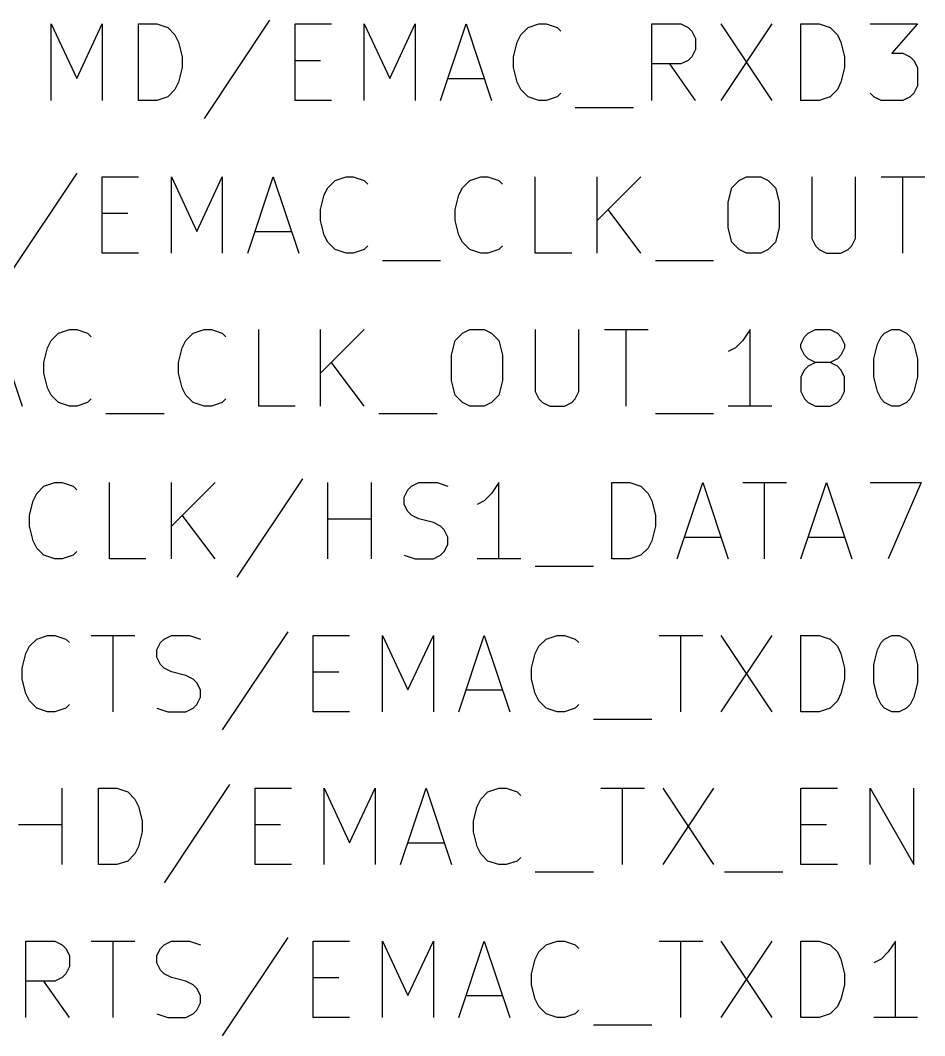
# Model space of a CAD drawing. Extents: x 0.4 to 16.1, y -11.3 to -0.4.
# Drawn here: x 7.114 to 7.705, y -9.435 to -8.77 of the extents above; entities that cross this region are included whole.
import ezdxf

# ---------------------------------------------------------------- set-up
doc = ezdxf.new("R2010")
doc.units = 0
doc.header["$MEASUREMENT"] = 0
doc.layers.add('CYAN2', color=4, linetype='CONTINUOUS')

msp = doc.modelspace()

# ---------------------------------------------------------------- linework, layer by layer
at = {"layer": 'CYAN2', "linetype": 'CONTINUOUS'}
for p, q in [((7.13381, -8.82262), (7.13381, -8.77262)), ((7.13381, -8.77262), (7.15047, -8.80833)), ((7.15047, -8.80833), (7.16714, -8.77262)), ((7.16714, -8.77262), (7.16714, -8.82262)), ((7.19095, -8.82262), (7.19095, -8.77262)), ((7.19095, -8.77262), (7.20285, -8.77262)), ((7.20285, -8.77262), (7.21, -8.775)), ((7.21, -8.775), (7.21476, -8.77976)), ((7.27666, -8.77024), (7.23381, -8.83452)), ((7.29333, -8.82262), (7.29333, -8.77262)), ((7.29333, -8.77262), (7.31714, -8.77262)), ((7.33857, -8.82262), (7.33857, -8.77262)), ((7.33857, -8.77262), (7.35523, -8.80833)), ((7.35523, -8.80833), (7.3719, -8.77262)), ((7.3719, -8.77262), (7.3719, -8.82262)), ((7.38857, -8.82262), (7.40523, -8.77262)), ((7.40523, -8.77262), (7.4219, -8.82262)), ((7.44095, -8.77976), (7.44571, -8.775)), ((7.44571, -8.775), (7.45285, -8.77262)), ((7.45285, -8.77262), (7.45761, -8.77262)), ((7.45761, -8.77262), (7.46476, -8.775)), ((7.46476, -8.775), (7.46714, -8.77738)), ((7.52666, -8.82262), (7.52666, -8.77262)), ((7.52666, -8.77262), (7.54571, -8.77262)), ((7.54571, -8.77262), (7.55047, -8.775)), ((7.55047, -8.775), (7.55285, -8.77738)), ((7.5719, -8.77262), (7.60523, -8.82262)), ((7.60523, -8.77262), (7.5719, -8.82262)), ((7.62428, -8.82262), (7.62428, -8.77262)), ((7.62428, -8.77262), (7.63619, -8.77262)), ((7.63619, -8.77262), (7.64333, -8.775)), ((7.64333, -8.775), (7.64809, -8.77976)), ((7.66952, -8.77262), (7.70047, -8.77262)), ((7.70047, -8.77262), (7.68381, -8.79167)), ((7.21476, -8.77976), (7.21714, -8.78452)), ((7.43857, -8.78452), (7.44095, -8.77976)), ((7.55285, -8.77738), (7.55523, -8.78214)), ((7.64809, -8.77976), (7.65047, -8.78452)), ((7.21714, -8.78452), (7.21952, -8.79405)), ((7.43619, -8.79405), (7.43857, -8.78452)), ((7.55523, -8.78214), (7.55523, -8.78928)), ((7.65047, -8.78452), (7.65285, -8.79405)), ((7.21952, -8.79405), (7.21952, -8.80119)), ((7.43619, -8.80119), (7.43619, -8.79405)), ((7.55285, -8.79405), (7.55047, -8.79643)), ((7.55523, -8.78928), (7.55285, -8.79405)), ((7.65285, -8.79405), (7.65285, -8.80119)), ((7.68381, -8.79167), (7.69095, -8.79167)), ((7.69095, -8.79167), (7.69571, -8.79405)), ((7.69571, -8.79405), (7.69809, -8.79643)), ((7.21952, -8.80119), (7.21714, -8.81071)), ((7.29333, -8.79643), (7.31, -8.79643)), ((7.43857, -8.81071), (7.43619, -8.80119)), ((7.54571, -8.79881), (7.52666, -8.79881)), ((7.55523, -8.82262), (7.53857, -8.79881)), ((7.55047, -8.79643), (7.54571, -8.79881)), ((7.65285, -8.80119), (7.65047, -8.81071)), ((7.69809, -8.79643), (7.70047, -8.80119)), ((7.70047, -8.80119), (7.70047, -8.81309)), ((7.39333, -8.80833), (7.41714, -8.80833)), ((7.21714, -8.81071), (7.21476, -8.81547)), ((7.44095, -8.81547), (7.43857, -8.81071)), ((7.65047, -8.81071), (7.64809, -8.81547)), ((7.70047, -8.81309), (7.69809, -8.81785)), ((7.21, -8.82024), (7.20285, -8.82262)), ((7.21476, -8.81547), (7.21, -8.82024)), ((7.44571, -8.82024), (7.44095, -8.81547)), ((7.45285, -8.82262), (7.44571, -8.82024)), ((7.46476, -8.82024), (7.45761, -8.82262)), ((7.46714, -8.81785), (7.46476, -8.82024)), ((7.64333, -8.82024), (7.63619, -8.82262)), ((7.64809, -8.81547), (7.64333, -8.82024)), ((7.6719, -8.82024), (7.66952, -8.81785)), ((7.67666, -8.82262), (7.6719, -8.82024)), ((7.69571, -8.82024), (7.69095, -8.82262)), ((7.69809, -8.81785), (7.69571, -8.82024)), ((7.20285, -8.82262), (7.19095, -8.82262)), ((7.31714, -8.82262), (7.29333, -8.82262)), ((7.45761, -8.82262), (7.45285, -8.82262)), ((7.47666, -8.82738), (7.51476, -8.82738)), ((7.63619, -8.82262), (7.62428, -8.82262)), ((7.69095, -8.82262), (7.67666, -8.82262)), ((7.15047, -8.87024), (7.10761, -8.93452)), ((7.16714, -8.92262), (7.16714, -8.87262)), ((7.16714, -8.87262), (7.19095, -8.87262)), ((7.21238, -8.92262), (7.21238, -8.87262)), ((7.21238, -8.87262), (7.22904, -8.90833)), ((7.22904, -8.90833), (7.24571, -8.87262)), ((7.24571, -8.87262), (7.24571, -8.92262)), ((7.26238, -8.92262), (7.27904, -8.87262)), ((7.27904, -8.87262), (7.29571, -8.92262)), ((7.31952, -8.875), (7.32666, -8.87262)), ((7.32666, -8.87262), (7.33143, -8.87262)), ((7.33143, -8.87262), (7.33857, -8.875)), ((7.40761, -8.875), (7.41476, -8.87262)), ((7.41476, -8.87262), (7.41952, -8.87262)), ((7.41952, -8.87262), (7.42666, -8.875)), ((7.45047, -8.92262), (7.45047, -8.87262)), ((7.49095, -8.92262), (7.49095, -8.87262)), ((7.51952, -8.87262), (7.49095, -8.90119)), ((7.58381, -8.875), (7.58857, -8.87262)), ((7.58857, -8.87262), (7.59809, -8.87262)), ((7.59809, -8.87262), (7.60285, -8.875)), ((7.63143, -8.87262), (7.63143, -8.91309)), ((7.66, -8.91309), (7.66, -8.87262)), ((7.67666, -8.87262), (7.70523, -8.87262)), ((7.69095, -8.92262), (7.69095, -8.87262)), ((7.31238, -8.88452), (7.31476, -8.87976)), ((7.31476, -8.87976), (7.31952, -8.875)), ((7.33857, -8.875), (7.34095, -8.87738)), ((7.40047, -8.88452), (7.40285, -8.87976)), ((7.40285, -8.87976), (7.40761, -8.875)), ((7.42666, -8.875), (7.42904, -8.87738)), ((7.57666, -8.88928), (7.57904, -8.87976)), ((7.57904, -8.87976), (7.58381, -8.875)), ((7.60285, -8.875), (7.60761, -8.87976)), ((7.60761, -8.87976), (7.61, -8.88928)), ((7.31, -8.89405), (7.31238, -8.88452)), ((7.39809, -8.89405), (7.40047, -8.88452)), ((7.31, -8.90119), (7.31, -8.89405)), ((7.39809, -8.90119), (7.39809, -8.89405)), ((7.51952, -8.92262), (7.49809, -8.89405)), ((7.57666, -8.90595), (7.57666, -8.88928)), ((7.61, -8.88928), (7.61, -8.90595)), ((7.16714, -8.89643), (7.18381, -8.89643)), ((7.31238, -8.91071), (7.31, -8.90119)), ((7.40047, -8.91071), (7.39809, -8.90119)), ((7.57904, -8.91547), (7.57666, -8.90595)), ((7.61, -8.90595), (7.60761, -8.91547)), ((7.26714, -8.90833), (7.29095, -8.90833)), ((7.31476, -8.91547), (7.31238, -8.91071)), ((7.40285, -8.91547), (7.40047, -8.91071)), ((7.63143, -8.91309), (7.63381, -8.91785)), ((7.65761, -8.91785), (7.66, -8.91309)), ((7.31952, -8.92024), (7.31476, -8.91547)), ((7.32666, -8.92262), (7.31952, -8.92024)), ((7.33857, -8.92024), (7.33143, -8.92262)), ((7.34095, -8.91785), (7.33857, -8.92024)), ((7.40761, -8.92024), (7.40285, -8.91547)), ((7.41476, -8.92262), (7.40761, -8.92024)), ((7.42666, -8.92024), (7.41952, -8.92262)), ((7.42904, -8.91785), (7.42666, -8.92024)), ((7.58381, -8.92024), (7.57904, -8.91547)), ((7.58857, -8.92262), (7.58381, -8.92024)), ((7.60285, -8.92024), (7.59809, -8.92262)), ((7.60761, -8.91547), (7.60285, -8.92024)), ((7.63381, -8.91785), (7.63619, -8.92024)), ((7.63619, -8.92024), (7.64095, -8.92262)), ((7.65047, -8.92262), (7.65523, -8.92024)), ((7.65523, -8.92024), (7.65761, -8.91785)), ((7.19095, -8.92262), (7.16714, -8.92262)), ((7.33143, -8.92262), (7.32666, -8.92262)), ((7.35047, -8.92738), (7.38857, -8.92738)), ((7.41952, -8.92262), (7.41476, -8.92262)), ((7.47428, -8.92262), (7.45047, -8.92262)), ((7.52904, -8.92738), (7.56714, -8.92738)), ((7.59809, -8.92262), (7.58857, -8.92262)), ((7.64095, -8.92262), (7.65047, -8.92262)), ((7.09809, -8.97262), (7.11476, -9.02262)), ((7.13857, -8.975), (7.14571, -8.97262)), ((7.14571, -8.97262), (7.15047, -8.97262)), ((7.15047, -8.97262), (7.15761, -8.975)), ((7.22666, -8.975), (7.23381, -8.97262)), ((7.23381, -8.97262), (7.23857, -8.97262)), ((7.23857, -8.97262), (7.24571, -8.975)), ((7.26952, -9.02262), (7.26952, -8.97262)), ((7.31, -9.02262), (7.31, -8.97262)), ((7.33857, -8.97262), (7.31, -9.00119)), ((7.40285, -8.975), (7.40761, -8.97262)), ((7.40761, -8.97262), (7.41714, -8.97262)), ((7.41714, -8.97262), (7.4219, -8.975)), ((7.45047, -8.97262), (7.45047, -9.01309)), ((7.47904, -9.01309), (7.47904, -8.97262)), ((7.49571, -8.97262), (7.52428, -8.97262)), ((7.51, -9.02262), (7.51, -8.97262)), ((7.59095, -8.97262), (7.58619, -8.97976)), ((7.59095, -9.02262), (7.59095, -8.97262)), ((7.62904, -8.975), (7.63381, -8.97262)), ((7.63381, -8.97262), (7.64333, -8.97262)), ((7.64333, -8.97262), (7.64809, -8.975)), ((7.67904, -8.975), (7.68381, -8.97262)), ((7.68381, -8.97262), (7.68857, -8.97262)), ((7.68857, -8.97262), (7.69333, -8.975)), ((7.13143, -8.98452), (7.13381, -8.97976)), ((7.13381, -8.97976), (7.13857, -8.975)), ((7.15761, -8.975), (7.16, -8.97738)), ((7.21952, -8.98452), (7.2219, -8.97976)), ((7.2219, -8.97976), (7.22666, -8.975)), ((7.24571, -8.975), (7.24809, -8.97738)), ((7.39571, -8.98928), (7.39809, -8.97976)), ((7.39809, -8.97976), (7.40285, -8.975)), ((7.4219, -8.975), (7.42666, -8.97976)), ((7.42666, -8.97976), (7.42904, -8.98928)), ((7.58619, -8.97976), (7.58143, -8.98452)), ((7.62428, -8.98214), (7.62666, -8.97738)), ((7.62666, -8.97738), (7.62904, -8.975)), ((7.64809, -8.975), (7.65047, -8.97738)), ((7.65047, -8.97738), (7.65285, -8.98214)), ((7.67428, -8.98214), (7.67666, -8.97738)), ((7.67666, -8.97738), (7.67904, -8.975)), ((7.69333, -8.975), (7.69571, -8.97738)), ((7.69571, -8.97738), (7.69809, -8.98214)), ((7.12904, -8.99405), (7.13143, -8.98452)), ((7.21714, -8.99405), (7.21952, -8.98452)), ((7.58143, -8.98452), (7.57666, -8.9869)), ((7.62428, -8.98452), (7.62428, -8.98214)), ((7.62666, -8.98928), (7.62428, -8.98452)), ((7.65285, -8.98452), (7.65047, -8.98928)), ((7.65285, -8.98214), (7.65285, -8.98452)), ((7.6719, -8.99167), (7.67428, -8.98214)), ((7.69809, -8.98214), (7.70047, -8.99167)), ((7.12904, -9.00119), (7.12904, -8.99405)), ((7.21714, -9.00119), (7.21714, -8.99405)), ((7.33857, -9.02262), (7.31714, -8.99405)), ((7.39571, -9.00595), (7.39571, -8.98928)), ((7.42904, -8.98928), (7.42904, -9.00595)), ((7.62904, -8.99167), (7.62666, -8.98928)), ((7.63381, -8.99405), (7.62904, -8.99167)), ((7.63381, -8.99405), (7.62904, -8.99643)), ((7.64333, -8.99405), (7.63381, -8.99405)), ((7.64809, -8.99167), (7.64333, -8.99405)), ((7.64809, -8.99643), (7.64333, -8.99405)), ((7.65047, -8.98928), (7.64809, -8.99167)), ((7.6719, -9.00357), (7.6719, -8.99167)), ((7.70047, -8.99167), (7.70047, -9.00357)), ((7.62666, -8.99881), (7.62428, -9.00357)), ((7.62904, -8.99643), (7.62666, -8.99881)), ((7.65047, -8.99881), (7.64809, -8.99643)), ((7.65285, -9.00357), (7.65047, -8.99881)), ((7.13143, -9.01071), (7.12904, -9.00119)), ((7.21952, -9.01071), (7.21714, -9.00119)), ((7.39809, -9.01547), (7.39571, -9.00595)), ((7.42904, -9.00595), (7.42666, -9.01547)), ((7.62428, -9.00357), (7.62428, -9.01309)), ((7.65285, -9.01309), (7.65285, -9.00357)), ((7.67428, -9.01309), (7.6719, -9.00357)), ((7.70047, -9.00357), (7.69809, -9.01309)), ((7.13381, -9.01547), (7.13143, -9.01071)), ((7.2219, -9.01547), (7.21952, -9.01071)), ((7.45047, -9.01309), (7.45285, -9.01785)), ((7.47666, -9.01785), (7.47904, -9.01309)), ((7.62428, -9.01309), (7.62666, -9.01785)), ((7.65047, -9.01785), (7.65285, -9.01309)), ((7.67666, -9.01785), (7.67428, -9.01309)), ((7.69809, -9.01309), (7.69571, -9.01785)), ((7.13857, -9.02024), (7.13381, -9.01547)), ((7.14571, -9.02262), (7.13857, -9.02024)), ((7.15761, -9.02024), (7.15047, -9.02262)), ((7.16, -9.01785), (7.15761, -9.02024)), ((7.22666, -9.02024), (7.2219, -9.01547)), ((7.23381, -9.02262), (7.22666, -9.02024)), ((7.24571, -9.02024), (7.23857, -9.02262)), ((7.24809, -9.01785), (7.24571, -9.02024)), ((7.40285, -9.02024), (7.39809, -9.01547)), ((7.40761, -9.02262), (7.40285, -9.02024)), ((7.4219, -9.02024), (7.41714, -9.02262)), ((7.42666, -9.01547), (7.4219, -9.02024)), ((7.45285, -9.01785), (7.45523, -9.02024)), ((7.45523, -9.02024), (7.46, -9.02262)), ((7.46952, -9.02262), (7.47428, -9.02024)), ((7.47428, -9.02024), (7.47666, -9.01785)), ((7.62666, -9.01785), (7.62904, -9.02024)), ((7.62904, -9.02024), (7.63381, -9.02262)), ((7.64333, -9.02262), (7.64809, -9.02024)), ((7.64809, -9.02024), (7.65047, -9.01785)), ((7.67904, -9.02024), (7.67666, -9.01785)), ((7.68381, -9.02262), (7.67904, -9.02024)), ((7.69333, -9.02024), (7.68857, -9.02262)), ((7.69571, -9.01785), (7.69333, -9.02024)), ((7.15047, -9.02262), (7.14571, -9.02262)), ((7.16952, -9.02738), (7.20761, -9.02738)), ((7.23857, -9.02262), (7.23381, -9.02262)), ((7.29333, -9.02262), (7.26952, -9.02262)), ((7.34809, -9.02738), (7.38619, -9.02738)), ((7.41714, -9.02262), (7.40761, -9.02262)), ((7.46, -9.02262), (7.46952, -9.02262)), ((7.52904, -9.02738), (7.56714, -9.02738)), ((7.60523, -9.02262), (7.57666, -9.02262)), ((7.63381, -9.02262), (7.64333, -9.02262)), ((7.68857, -9.02262), (7.68381, -9.02262)), ((7.12904, -9.075), (7.13619, -9.07262)), ((7.13619, -9.07262), (7.14095, -9.07262)), ((7.14095, -9.07262), (7.14809, -9.075)), ((7.1719, -9.12262), (7.1719, -9.07262)), ((7.21238, -9.12262), (7.21238, -9.07262)), ((7.24095, -9.07262), (7.21238, -9.10119)), ((7.29809, -9.07024), (7.25523, -9.13452)), ((7.31476, -9.12262), (7.31476, -9.07262)), ((7.34333, -9.12262), (7.34333, -9.07262)), ((7.36952, -9.075), (7.37428, -9.07262)), ((7.37428, -9.07262), (7.38619, -9.07262)), ((7.38619, -9.07262), (7.39333, -9.075)), ((7.42666, -9.07262), (7.4219, -9.07976)), ((7.42666, -9.12262), (7.42666, -9.07262)), ((7.50047, -9.12262), (7.50047, -9.07262)), ((7.50047, -9.07262), (7.51238, -9.07262)), ((7.51238, -9.07262), (7.51952, -9.075)), ((7.54333, -9.12262), (7.56, -9.07262)), ((7.56, -9.07262), (7.57666, -9.12262)), ((7.58619, -9.07262), (7.61476, -9.07262)), ((7.60047, -9.12262), (7.60047, -9.07262)), ((7.62428, -9.12262), (7.64095, -9.07262)), ((7.64095, -9.07262), (7.65761, -9.12262)), ((7.66952, -9.07262), (7.70285, -9.07262)), ((7.70285, -9.07262), (7.68143, -9.12262)), ((7.1219, -9.08452), (7.12428, -9.07976)), ((7.12428, -9.07976), (7.12904, -9.075)), ((7.14809, -9.075), (7.15047, -9.07738)), ((7.36476, -9.08214), (7.36714, -9.07738)), ((7.36714, -9.07738), (7.36952, -9.075)), ((7.4219, -9.07976), (7.41714, -9.08452)), ((7.51952, -9.075), (7.52428, -9.07976)), ((7.52428, -9.07976), (7.52666, -9.08452)), ((7.11952, -9.09405), (7.1219, -9.08452)), ((7.36476, -9.0869), (7.36476, -9.08214)), ((7.36714, -9.09167), (7.36476, -9.0869)), ((7.41714, -9.08452), (7.41238, -9.0869)), ((7.52666, -9.08452), (7.52904, -9.09405)), ((7.36952, -9.09405), (7.36714, -9.09167)), ((7.11952, -9.10119), (7.11952, -9.09405)), ((7.24095, -9.12262), (7.21952, -9.09405)), ((7.31476, -9.09643), (7.34333, -9.09643)), ((7.37428, -9.09643), (7.36952, -9.09405)), ((7.38381, -9.09881), (7.37428, -9.09643)), ((7.38857, -9.10119), (7.38381, -9.09881)), ((7.52904, -9.09405), (7.52904, -9.10119)), ((7.1219, -9.11071), (7.11952, -9.10119)), ((7.39095, -9.10357), (7.38857, -9.10119)), ((7.39333, -9.10833), (7.39095, -9.10357)), ((7.52904, -9.10119), (7.52666, -9.11071)), ((7.12428, -9.11547), (7.1219, -9.11071)), ((7.39095, -9.11785), (7.39333, -9.11309)), ((7.39333, -9.11309), (7.39333, -9.10833)), ((7.52666, -9.11071), (7.52428, -9.11547)), ((7.54809, -9.10833), (7.5719, -9.10833)), ((7.62904, -9.10833), (7.65285, -9.10833)), ((7.12904, -9.12024), (7.12428, -9.11547)), ((7.13619, -9.12262), (7.12904, -9.12024)), ((7.14809, -9.12024), (7.14095, -9.12262)), ((7.15047, -9.11785), (7.14809, -9.12024)), ((7.36476, -9.12024), (7.3719, -9.12262)), ((7.38381, -9.12262), (7.38857, -9.12024)), ((7.38857, -9.12024), (7.39095, -9.11785)), ((7.51952, -9.12024), (7.51238, -9.12262)), ((7.52428, -9.11547), (7.51952, -9.12024)), ((7.14095, -9.12262), (7.13619, -9.12262)), ((7.19571, -9.12262), (7.1719, -9.12262)), ((7.3719, -9.12262), (7.38381, -9.12262)), ((7.44095, -9.12262), (7.41238, -9.12262)), ((7.51238, -9.12262), (7.50047, -9.12262)), ((7.45047, -9.12738), (7.48857, -9.12738)), ((7.12428, -9.175), (7.13143, -9.17262)), ((7.13143, -9.17262), (7.13619, -9.17262)), ((7.13619, -9.17262), (7.14333, -9.175)), ((7.16, -9.17262), (7.18857, -9.17262)), ((7.17428, -9.22262), (7.17428, -9.17262)), ((7.20761, -9.175), (7.21238, -9.17262)), ((7.21238, -9.17262), (7.22428, -9.17262)), ((7.22428, -9.17262), (7.23143, -9.175)), ((7.28857, -9.17024), (7.24571, -9.23452)), ((7.30523, -9.22262), (7.30523, -9.17262)), ((7.30523, -9.17262), (7.32904, -9.17262)), ((7.35047, -9.22262), (7.35047, -9.17262)), ((7.35047, -9.17262), (7.36714, -9.20833)), ((7.36714, -9.20833), (7.38381, -9.17262)), ((7.38381, -9.17262), (7.38381, -9.22262)), ((7.40047, -9.22262), (7.41714, -9.17262)), ((7.41714, -9.17262), (7.43381, -9.22262)), ((7.45761, -9.175), (7.46476, -9.17262)), ((7.46476, -9.17262), (7.46952, -9.17262)), ((7.46952, -9.17262), (7.47666, -9.175)), ((7.53143, -9.17262), (7.56, -9.17262)), ((7.54571, -9.22262), (7.54571, -9.17262)), ((7.5719, -9.17262), (7.60523, -9.22262)), ((7.60523, -9.17262), (7.5719, -9.22262)), ((7.62428, -9.22262), (7.62428, -9.17262)), ((7.62428, -9.17262), (7.63619, -9.17262)), ((7.63619, -9.17262), (7.64333, -9.175)), ((7.67904, -9.175), (7.68381, -9.17262)), ((7.68381, -9.17262), (7.68857, -9.17262)), ((7.68857, -9.17262), (7.69333, -9.175)), ((7.11714, -9.18452), (7.11952, -9.17976)), ((7.11952, -9.17976), (7.12428, -9.175)), ((7.14333, -9.175), (7.14571, -9.17738)), ((7.20285, -9.18214), (7.20523, -9.17738)), ((7.20523, -9.17738), (7.20761, -9.175)), ((7.45047, -9.18452), (7.45285, -9.17976)), ((7.45285, -9.17976), (7.45761, -9.175)), ((7.47666, -9.175), (7.47904, -9.17738)), ((7.64333, -9.175), (7.64809, -9.17976)), ((7.64809, -9.17976), (7.65047, -9.18452)), ((7.67428, -9.18214), (7.67666, -9.17738)), ((7.67666, -9.17738), (7.67904, -9.175)), ((7.69333, -9.175), (7.69571, -9.17738)), ((7.69571, -9.17738), (7.69809, -9.18214)), ((7.11476, -9.19405), (7.11714, -9.18452)), ((7.20285, -9.1869), (7.20285, -9.18214)), ((7.20523, -9.19167), (7.20285, -9.1869)), ((7.44809, -9.19405), (7.45047, -9.18452)), ((7.65047, -9.18452), (7.65285, -9.19405)), ((7.6719, -9.19167), (7.67428, -9.18214)), ((7.69809, -9.18214), (7.70047, -9.19167)), ((7.20761, -9.19405), (7.20523, -9.19167)), ((7.6719, -9.20357), (7.6719, -9.19167)), ((7.70047, -9.19167), (7.70047, -9.20357)), ((7.11476, -9.20119), (7.11476, -9.19405)), ((7.21238, -9.19643), (7.20761, -9.19405)), ((7.2219, -9.19881), (7.21238, -9.19643)), ((7.22666, -9.20119), (7.2219, -9.19881)), ((7.30523, -9.19643), (7.3219, -9.19643)), ((7.44809, -9.20119), (7.44809, -9.19405)), ((7.65285, -9.19405), (7.65285, -9.20119)), ((7.11714, -9.21071), (7.11476, -9.20119)), ((7.22904, -9.20357), (7.22666, -9.20119)), ((7.23143, -9.20833), (7.22904, -9.20357)), ((7.45047, -9.21071), (7.44809, -9.20119)), ((7.65285, -9.20119), (7.65047, -9.21071)), ((7.67428, -9.21309), (7.6719, -9.20357)), ((7.70047, -9.20357), (7.69809, -9.21309)), ((7.11952, -9.21547), (7.11714, -9.21071)), ((7.22904, -9.21785), (7.23143, -9.21309)), ((7.23143, -9.21309), (7.23143, -9.20833)), ((7.40523, -9.20833), (7.42904, -9.20833)), ((7.45285, -9.21547), (7.45047, -9.21071)), ((7.65047, -9.21071), (7.64809, -9.21547)), ((7.67666, -9.21785), (7.67428, -9.21309)), ((7.69809, -9.21309), (7.69571, -9.21785)), ((7.12428, -9.22024), (7.11952, -9.21547)), ((7.14571, -9.21785), (7.14333, -9.22024)), ((7.22666, -9.22024), (7.22904, -9.21785)), ((7.45761, -9.22024), (7.45285, -9.21547)), ((7.47904, -9.21785), (7.47666, -9.22024)), ((7.64809, -9.21547), (7.64333, -9.22024)), ((7.67904, -9.22024), (7.67666, -9.21785)), ((7.69571, -9.21785), (7.69333, -9.22024)), ((7.13143, -9.22262), (7.12428, -9.22024)), ((7.13619, -9.22262), (7.13143, -9.22262)), ((7.14333, -9.22024), (7.13619, -9.22262)), ((7.20285, -9.22024), (7.21, -9.22262)), ((7.21, -9.22262), (7.2219, -9.22262)), ((7.2219, -9.22262), (7.22666, -9.22024)), ((7.32904, -9.22262), (7.30523, -9.22262)), ((7.46476, -9.22262), (7.45761, -9.22024)), ((7.46952, -9.22262), (7.46476, -9.22262)), ((7.47666, -9.22024), (7.46952, -9.22262)), ((7.63619, -9.22262), (7.62428, -9.22262)), ((7.64333, -9.22024), (7.63619, -9.22262)), ((7.68381, -9.22262), (7.67904, -9.22024)), ((7.68857, -9.22262), (7.68381, -9.22262)), ((7.69333, -9.22024), (7.68857, -9.22262)), ((7.48857, -9.22738), (7.52666, -9.22738)), ((7.14095, -9.32262), (7.14095, -9.27262)), ((7.16476, -9.32262), (7.16476, -9.27262)), ((7.16476, -9.27262), (7.17666, -9.27262)), ((7.17666, -9.27262), (7.18381, -9.275)), ((7.25047, -9.27024), (7.20761, -9.33452)), ((7.26714, -9.32262), (7.26714, -9.27262)), ((7.26714, -9.27262), (7.29095, -9.27262)), ((7.31238, -9.32262), (7.31238, -9.27262)), ((7.31238, -9.27262), (7.32904, -9.30833)), ((7.32904, -9.30833), (7.34571, -9.27262)), ((7.34571, -9.27262), (7.34571, -9.32262)), ((7.36238, -9.32262), (7.37904, -9.27262)), ((7.37904, -9.27262), (7.39571, -9.32262)), ((7.41952, -9.275), (7.42666, -9.27262)), ((7.42666, -9.27262), (7.43143, -9.27262)), ((7.43143, -9.27262), (7.43857, -9.275)), ((7.49333, -9.27262), (7.5219, -9.27262)), ((7.50761, -9.32262), (7.50761, -9.27262)), ((7.53381, -9.27262), (7.56714, -9.32262)), ((7.56714, -9.27262), (7.53381, -9.32262)), ((7.62428, -9.32262), (7.62428, -9.27262)), ((7.62428, -9.27262), (7.64809, -9.27262)), ((7.66952, -9.32262), (7.66952, -9.27262)), ((7.66952, -9.27262), (7.69809, -9.32262)), ((7.69809, -9.32262), (7.69809, -9.27262)), ((7.18381, -9.275), (7.18857, -9.27976)), ((7.18857, -9.27976), (7.19095, -9.28452)), ((7.41238, -9.28452), (7.41476, -9.27976)), ((7.41476, -9.27976), (7.41952, -9.275)), ((7.43857, -9.275), (7.44095, -9.27738)), ((7.19095, -9.28452), (7.19333, -9.29405)), ((7.41, -9.29405), (7.41238, -9.28452)), ((7.11238, -9.29643), (7.14095, -9.29643)), ((7.19333, -9.29405), (7.19333, -9.30119)), ((7.26714, -9.29643), (7.28381, -9.29643)), ((7.41, -9.30119), (7.41, -9.29405)), ((7.62428, -9.29643), (7.64095, -9.29643)), ((7.19333, -9.30119), (7.19095, -9.31071)), ((7.41238, -9.31071), (7.41, -9.30119)), ((7.19095, -9.31071), (7.18857, -9.31547)), ((7.36714, -9.30833), (7.39095, -9.30833)), ((7.41476, -9.31547), (7.41238, -9.31071)), ((7.18857, -9.31547), (7.18381, -9.32024)), ((7.41952, -9.32024), (7.41476, -9.31547)), ((7.44095, -9.31785), (7.43857, -9.32024)), ((7.17666, -9.32262), (7.16476, -9.32262)), ((7.18381, -9.32024), (7.17666, -9.32262)), ((7.29095, -9.32262), (7.26714, -9.32262)), ((7.42666, -9.32262), (7.41952, -9.32024)), ((7.43143, -9.32262), (7.42666, -9.32262)), ((7.43857, -9.32024), (7.43143, -9.32262)), ((7.64809, -9.32262), (7.62428, -9.32262)), ((7.45047, -9.32738), (7.48857, -9.32738)), ((7.57428, -9.32738), (7.61238, -9.32738)), ((7.11714, -9.42262), (7.11714, -9.37262)), ((7.11714, -9.37262), (7.13619, -9.37262)), ((7.13619, -9.37262), (7.14095, -9.375)), ((7.16, -9.37262), (7.18857, -9.37262)), ((7.17428, -9.42262), (7.17428, -9.37262)), ((7.20761, -9.375), (7.21238, -9.37262)), ((7.21238, -9.37262), (7.22428, -9.37262)), ((7.22428, -9.37262), (7.23143, -9.375)), ((7.28857, -9.37024), (7.24571, -9.43452)), ((7.30523, -9.42262), (7.30523, -9.37262)), ((7.30523, -9.37262), (7.32904, -9.37262)), ((7.35047, -9.42262), (7.35047, -9.37262)), ((7.35047, -9.37262), (7.36714, -9.40833)), ((7.36714, -9.40833), (7.38381, -9.37262)), ((7.38381, -9.37262), (7.38381, -9.42262)), ((7.40047, -9.42262), (7.41714, -9.37262)), ((7.41714, -9.37262), (7.43381, -9.42262)), ((7.45761, -9.375), (7.46476, -9.37262)), ((7.46476, -9.37262), (7.46952, -9.37262)), ((7.46952, -9.37262), (7.47666, -9.375)), ((7.53143, -9.37262), (7.56, -9.37262)), ((7.54571, -9.42262), (7.54571, -9.37262)), ((7.5719, -9.37262), (7.60523, -9.42262)), ((7.60523, -9.37262), (7.5719, -9.42262)), ((7.62428, -9.42262), (7.62428, -9.37262)), ((7.62428, -9.37262), (7.63619, -9.37262)), ((7.63619, -9.37262), (7.64333, -9.375)), ((7.68619, -9.37262), (7.68143, -9.37976)), ((7.68619, -9.42262), (7.68619, -9.37262)), ((7.14095, -9.375), (7.14333, -9.37738)), ((7.14333, -9.37738), (7.14571, -9.38214)), ((7.20285, -9.38214), (7.20523, -9.37738)), ((7.20523, -9.37738), (7.20761, -9.375)), ((7.45285, -9.37976), (7.45761, -9.375)), ((7.47666, -9.375), (7.47904, -9.37738)), ((7.64333, -9.375), (7.64809, -9.37976)), ((7.14571, -9.38214), (7.14571, -9.38928)), ((7.20285, -9.3869), (7.20285, -9.38214)), ((7.44809, -9.39405), (7.45047, -9.38452)), ((7.45047, -9.38452), (7.45285, -9.37976)), ((7.64809, -9.37976), (7.65047, -9.38452)), ((7.65047, -9.38452), (7.65285, -9.39405)), ((7.67666, -9.38452), (7.6719, -9.3869)), ((7.68143, -9.37976), (7.67666, -9.38452)), ((7.14571, -9.38928), (7.14333, -9.39405)), ((7.20523, -9.39167), (7.20285, -9.3869)), ((7.20761, -9.39405), (7.20523, -9.39167)), ((7.13619, -9.39881), (7.11714, -9.39881)), ((7.14571, -9.42262), (7.12904, -9.39881)), ((7.14095, -9.39643), (7.13619, -9.39881)), ((7.14333, -9.39405), (7.14095, -9.39643)), ((7.21238, -9.39643), (7.20761, -9.39405)), ((7.2219, -9.39881), (7.21238, -9.39643)), ((7.22666, -9.40119), (7.2219, -9.39881)), ((7.30523, -9.39643), (7.3219, -9.39643)), ((7.44809, -9.40119), (7.44809, -9.39405)), ((7.65285, -9.39405), (7.65285, -9.40119)), ((7.22904, -9.40357), (7.22666, -9.40119)), ((7.23143, -9.40833), (7.22904, -9.40357)), ((7.45047, -9.41071), (7.44809, -9.40119)), ((7.65285, -9.40119), (7.65047, -9.41071)), ((7.23143, -9.41309), (7.23143, -9.40833)), ((7.40523, -9.40833), (7.42904, -9.40833)), ((7.45285, -9.41547), (7.45047, -9.41071)), ((7.65047, -9.41071), (7.64809, -9.41547)), ((7.22666, -9.42024), (7.22904, -9.41785)), ((7.22904, -9.41785), (7.23143, -9.41309)), ((7.45761, -9.42024), (7.45285, -9.41547)), ((7.47904, -9.41785), (7.47666, -9.42024)), ((7.64809, -9.41547), (7.64333, -9.42024)), ((7.20285, -9.42024), (7.21, -9.42262)), ((7.21, -9.42262), (7.2219, -9.42262)), ((7.2219, -9.42262), (7.22666, -9.42024)), ((7.32904, -9.42262), (7.30523, -9.42262)), ((7.46476, -9.42262), (7.45761, -9.42024)), ((7.46952, -9.42262), (7.46476, -9.42262)), ((7.47666, -9.42024), (7.46952, -9.42262)), ((7.63619, -9.42262), (7.62428, -9.42262)), ((7.64333, -9.42024), (7.63619, -9.42262)), ((7.70047, -9.42262), (7.6719, -9.42262)), ((7.48857, -9.42738), (7.52666, -9.42738))]:
    msp.add_line(p, q, dxfattribs=at)

doc.saveas('drawing.dxf')
